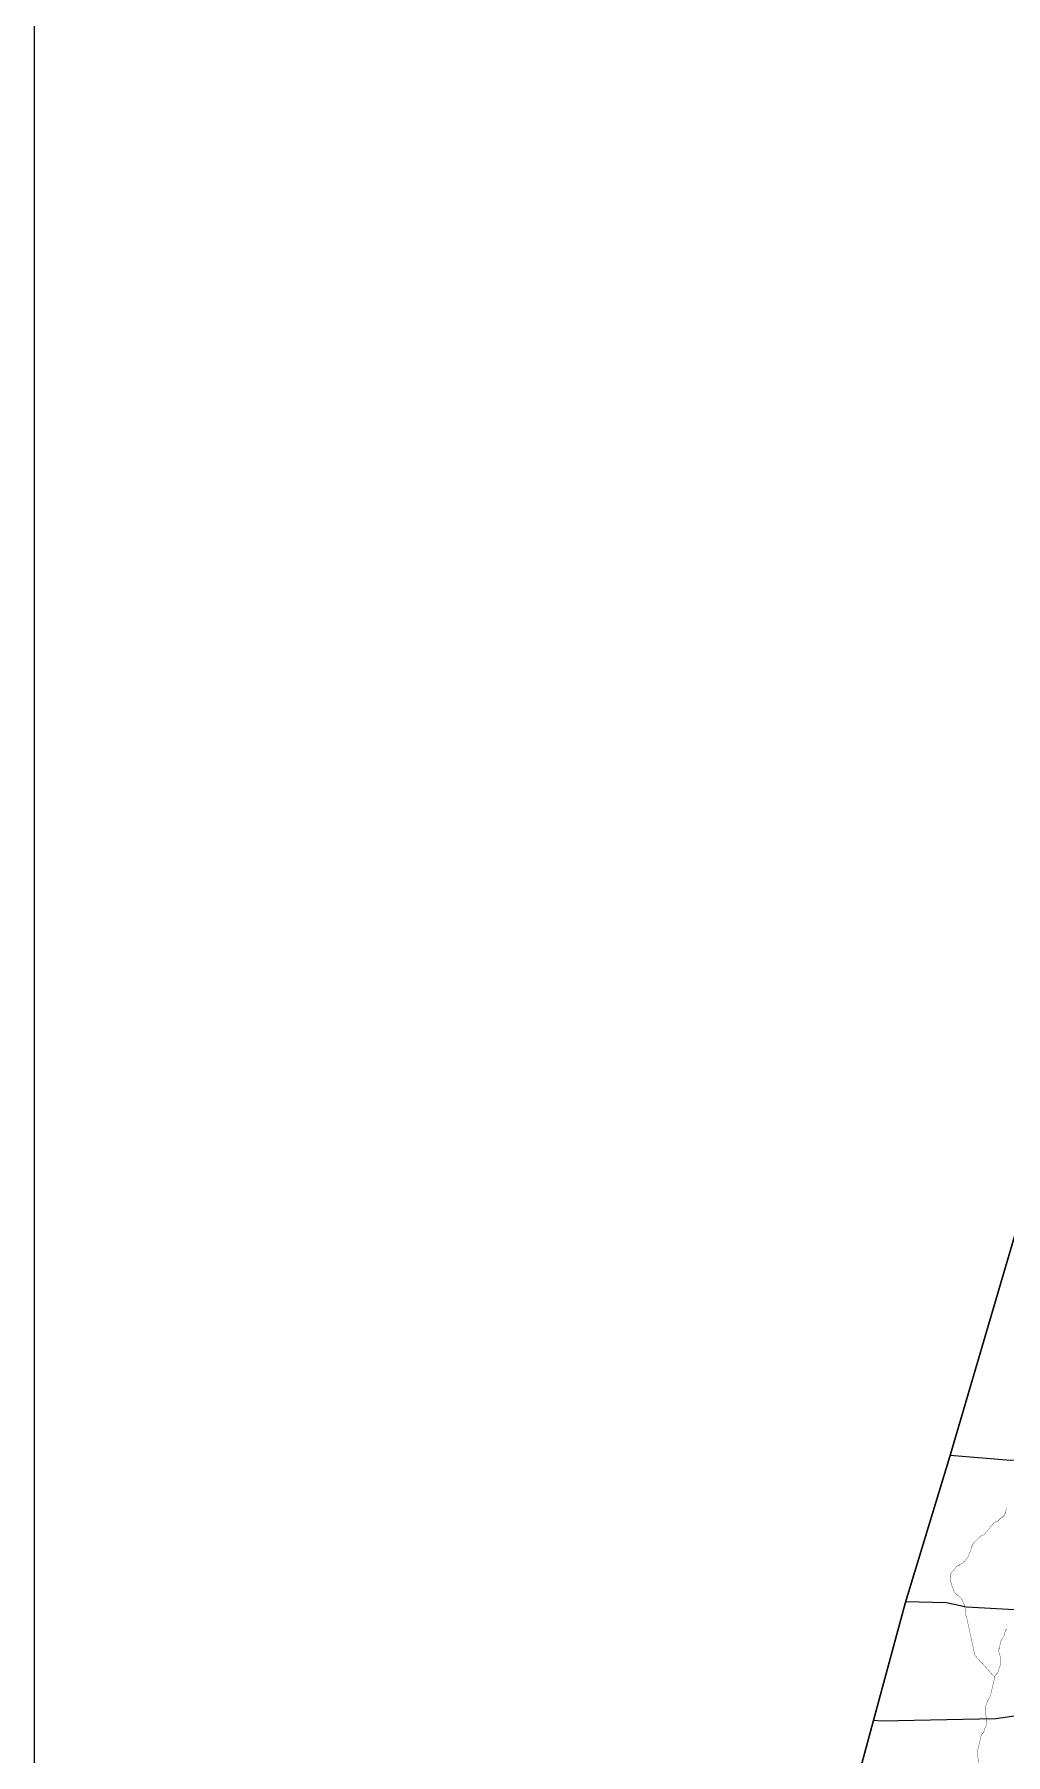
# Model space of a CAD drawing. Header units: inches. Extents: x 617 to 4497, y -923 to 1824.
# Drawn here: x 617 to 916, y 863 to 1393 of the extents above; entities that cross this region are included whole.
import ezdxf

# ---------------------------------------------------------------- set-up
doc = ezdxf.new("R2010")
doc.units = ezdxf.units.IN
doc.header["$LTSCALE"] = 15
doc.header["$MEASUREMENT"] = 0
for name, color, linetype in [('BOUNDARY', 5, 'Continuous'), ('PLOT', 7, 'Continuous'), ('ROAD', 50, 'Continuous'), ('STREAM', 130, 'SL'), ('V', 6, 'Continuous')]:
    doc.layers.add(name, color=color, linetype=linetype)
doc.linetypes.add('SL', pattern='A,8e-06,[1,streme line,S=0.066667,R=0,X=0,Y=0],-0.839413', length=0.839421)

msp = doc.modelspace()

# ---------------------------------------------------------------- linework, layer by layer
at = {"layer": 'BOUNDARY', "const_width": 0.5}
msp.add_lwpolyline([(979.12, 1458.31), (968.8, 1391.76), (949.78, 1295.26), (934.45, 1213.65), (931.59, 1163.67), (931.05, 1154.84), (928.5, 1111.84), (928.23, 1107.54), (926.69, 1081.8), (925.88, 1068.55), (924.2, 1044.23), (922.25, 1033.72), (899.19, 955.21), (885.45, 910.04), (865.21, 835.32)], dxfattribs=at)
at = {"layer": 'PLOT'}
for points in [[(993.14, 953.46), (954.71, 954.6), (917.82, 953.67), (899.19, 955.21)], [(1070.19, 896.77), (1026.2, 901.55), (1009.85, 902.27), (984.67, 902.72), (966.78, 904.97), (944.93, 906.38), (920.93, 907.46), (904.22, 908.41), (898.06, 909.77), (885.45, 910.04)]]:
    msp.add_lwpolyline(points, dxfattribs=at)
at = {"layer": 'ROAD'}
msp.add_lwpolyline([(875.68, 873.54), (878.07, 873.35), (913.28, 874.09), (953.79, 879.92)], dxfattribs=at)
at = {"layer": 'STREAM', "color": 4, "lineweight": 0, "const_width": 0.1}
for points in [[(916.66, 938.85), (916.22, 937.76), (916.22, 937.54), (916, 936.89), (915.13, 936.01), (914.69, 935.79), (914.47, 935.57), (913.82, 934.92), (913.38, 934.7), (913.16, 934.7), (912.72, 934.48), (911.85, 933.39), (909.66, 930.77), (909.01, 930.55), (908.13, 929.89), (907.91, 929.67), (907.48, 929.23), (906.6, 928.36), (906.38, 927.92), (906.16, 927.7), (905.73, 926.83), (905.73, 926.39), (905.51, 926.17), (905.29, 925.3), (904.85, 924.43), (904.85, 924.21), (904.42, 923.55), (903.54, 922.46), (903.32, 922.46), (903.1, 922.02), (902.23, 921.58), (902.01, 921.36), (901.79, 921.15), (901.35, 921.15), (899.17, 918.52), (899.39, 917.87), (899.39, 917.21), (899.39, 916.34), (899.39, 916.12), (899.61, 915.46), (900.04, 914.15), (900.26, 913.93), (900.26, 913.49), (900.92, 912.62), (901.14, 912.4), (901.35, 912.18), (902.01, 911.75), (902.67, 910.87), (902.88, 910.65), (903.1, 910), (903.76, 908.9), (903.76, 908.47), (903.76, 908.25), (903.98, 907.15), (903.98, 906.72), (903.98, 906.5), (903.98, 906.06), (904.2, 905.62), (906.82, 893.6), (912.94, 886.82), (911.63, 881.14), (911.41, 880.7), (910.97, 879.83), (910.75, 879.61), (910.54, 878.95), (910.1, 877.86), (910.1, 877.42), (910.1, 877.2), (910.1, 876.11), (910.1, 875.67), (910.1, 875.46), (910.32, 874.58), (910.32, 873.49), (910.54, 873.27), (910.54, 872.61), (910.1, 871.3), (909.88, 871.08), (909.88, 870.65), (909.44, 869.77), (909.22, 869.55), (909.01, 869.33), (908.79, 868.9), (907.48, 863.43), (908.57, 857.75)], [(916.66, 901.69), (916.22, 901.25), (916, 900.38), (916, 899.72), (915.56, 899.28), (915.13, 898.41), (914.91, 898.19), (914.69, 897.54), (914.47, 896.22), (914.47, 895.79), (914.25, 895.57), (914.25, 894.48), (914.47, 894.26), (914.47, 893.82), (914.69, 892.94), (914.69, 892.07), (914.69, 891.63), (914.69, 890.98), (914.47, 889.67), (914.25, 889.45), (914.25, 889.23), (913.82, 888.14), (913.6, 887.92), (913.38, 887.7), (913.16, 887.48), (912.94, 886.82)]]:
    msp.add_lwpolyline(points, dxfattribs=at)
at = {"layer": 'V', "color": 0}
msp.add_lwpolyline([(616.79, 1823.85), (4496.55, 1823.85), (4496.55, -916.44), (616.79, -916.44)], close=True, dxfattribs=at)

doc.saveas('drawing.dxf')
